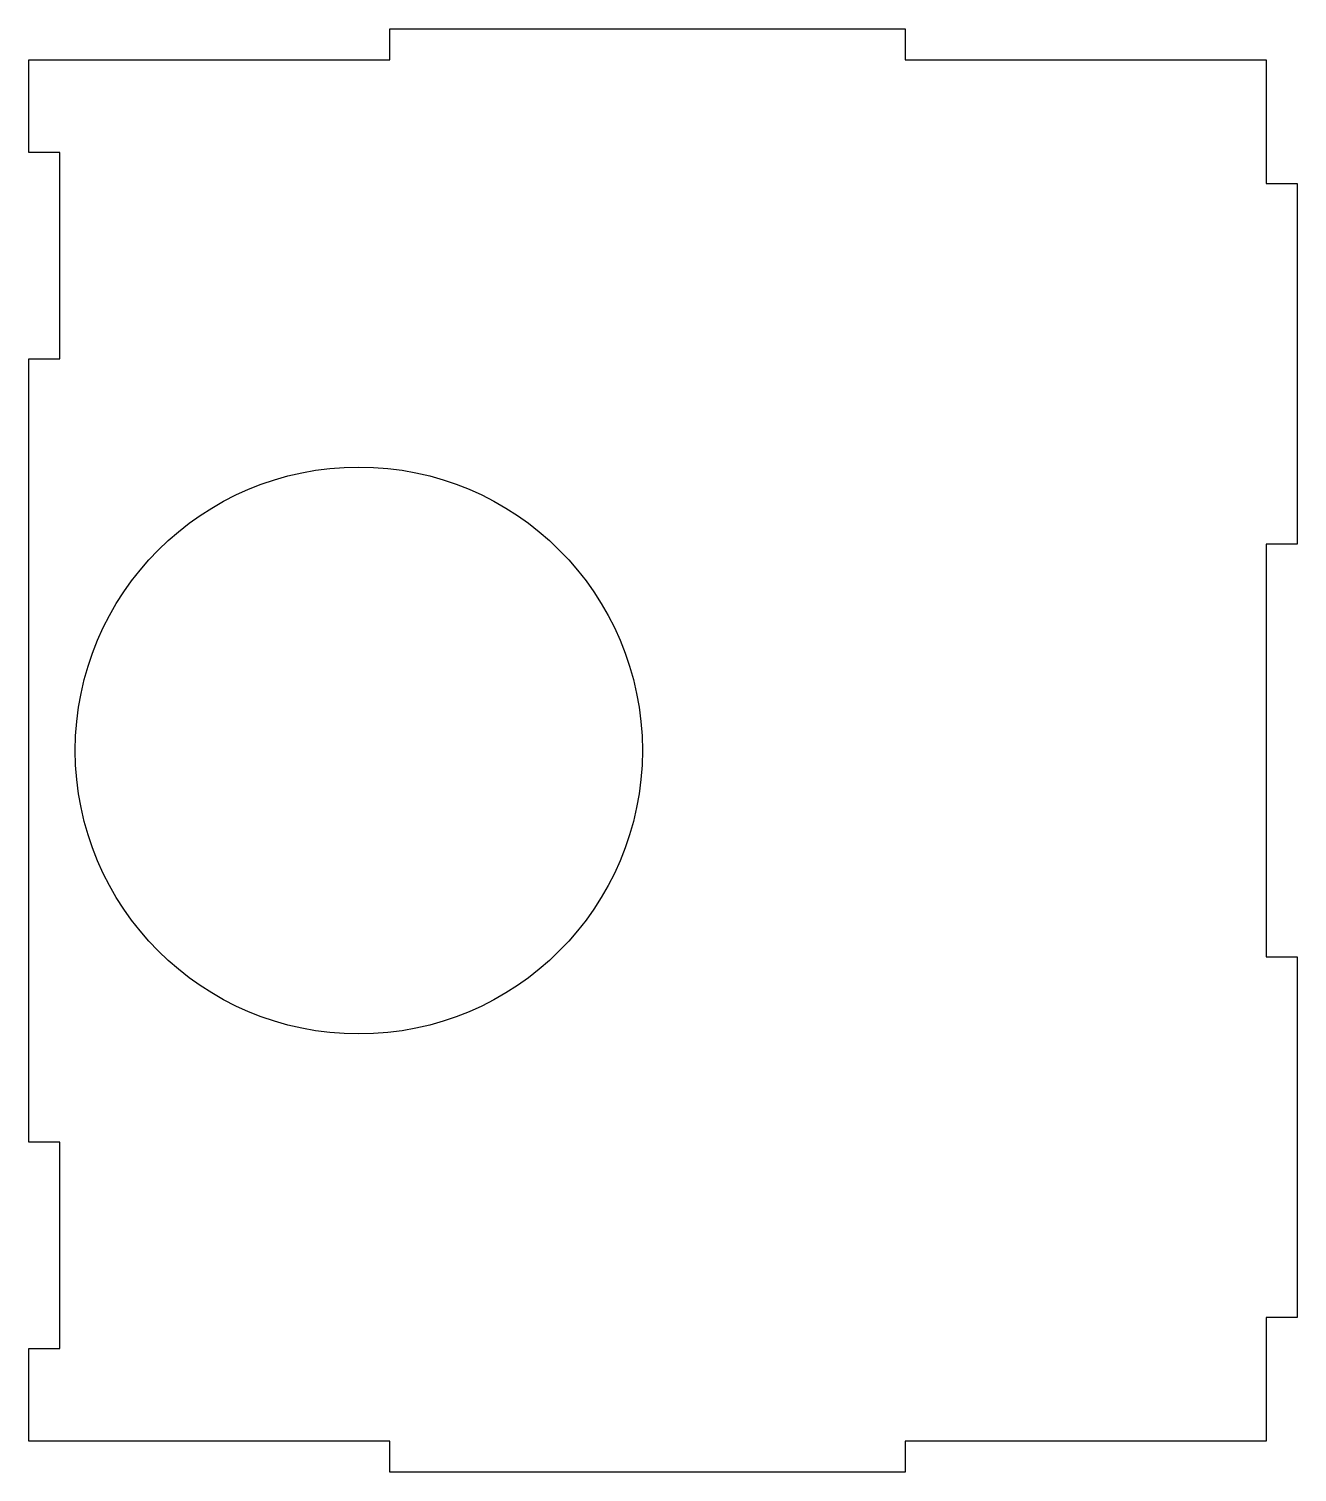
# Model space of a CAD drawing. Header units: millimetres. Extents: x -123 to 0, y -70 to 70.
import ezdxf

# ---------------------------------------------------------------- set-up
doc = ezdxf.new("R2010")
doc.units = ezdxf.units.MM
doc.layers.get('0').update_dxf_attribs({"linetype": 'CONTINUOUS'})

msp = doc.modelspace()

# ---------------------------------------------------------------- linework, layer by layer
msp.add_lwpolyline([(-123, -58), (-120, -58), (-120, -38), (-123, -38), (-123, 38), (-120, 38), (-120, 58), (-123, 58), (-123, 67), (-88, 67), (-88, 70), (-38, 70), (-38, 67), (-3, 67), (-3, 55), (0, 55), (0, 20), (-3, 20), (-3, -20), (0, -20), (0, -55), (-3, -55), (-3, -67), (-38, -67), (-38, -70), (-88, -70), (-88, -67), (-123, -67)], close=True)
msp.add_circle((-91, 0), 27.5)

doc.saveas('drawing.dxf')
